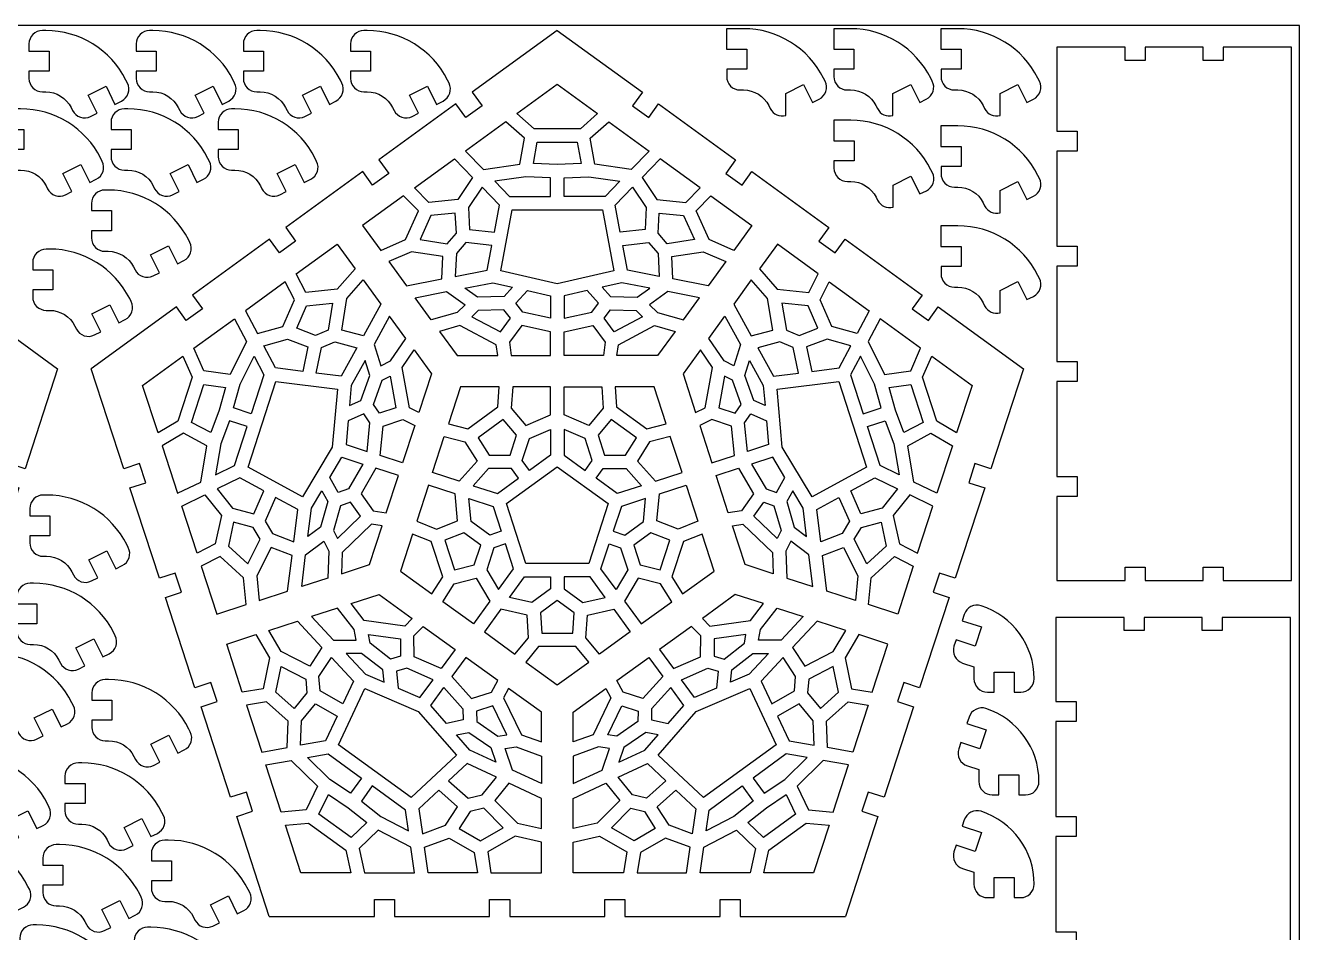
# Model space of a CAD drawing. Header units: millimetres. Extents: x 28 to 498, y 28 to 298.
# Drawn here: x 307.6 to 497.8, y 162.5 to 298 of the extents above; entities that cross this region are included whole.
import ezdxf

# ---------------------------------------------------------------- set-up
doc = ezdxf.new("R2010")
doc.units = ezdxf.units.MM

msp = doc.modelspace()

# ---------------------------------------------------------------- linework, layer by layer
for points in [[(497.77, 297.98), (27.77, 297.98), (27.77, 27.98), (497.77, 27.98)], [(496.55, 254.9), (496.55, 294.73), (486.37, 294.73), (486.37, 292.76), (483.38, 292.76), (483.38, 294.73), (474.71, 294.73), (474.71, 292.76), (471.72, 292.76), (471.72, 294.73), (461.55, 294.73), (461.55, 282.2), (464.55, 282.2), (464.55, 279.21), (461.55, 279.21), (461.55, 265), (464.55, 265), (464.55, 262.01), (461.55, 262.01), (461.55, 254.9), (461.55, 247.8), (464.55, 247.8), (464.55, 244.81), (461.55, 244.81), (461.55, 230.6), (464.55, 230.6), (464.55, 227.61), (461.55, 227.61), (461.55, 215.08), (471.72, 215.08), (471.72, 217.05), (474.71, 217.05), (474.71, 215.08), (483.38, 215.08), (483.38, 217.05), (486.37, 217.05), (486.37, 215.08), (496.55, 215.08)], [(383.52, 282.53), (380.95, 284.82), (386.97, 289.19), (392.99, 284.82), (390.41, 282.53)], [(375.94, 276.47), (381.37, 277.28), (382.06, 281.16), (379.29, 283.61), (373.26, 279.23)], [(397.99, 276.47), (392.56, 277.28), (391.87, 281.16), (394.64, 283.61), (400.67, 279.23)], [(383.42, 277.35), (383.98, 280.53), (389.95, 280.53), (390.52, 277.35), (386.97, 277.19)], [(372.11, 272), (367.81, 271.56), (365.66, 273.71), (371.63, 278.05), (374.3, 275.29)], [(401.82, 272), (406.13, 271.56), (408.27, 273.71), (402.31, 278.05), (399.63, 275.29)], [(385.97, 275.24), (382.29, 275.39), (377.65, 274.7), (379.84, 272.45), (385.97, 272.45)], [(387.97, 275.24), (391.65, 275.39), (396.28, 274.7), (394.09, 272.45), (387.97, 272.45)], [(366.24, 270.3), (364.03, 272.52), (357.91, 268.08), (360.6, 264.39), (364.3, 265.99)], [(378.34, 271.13), (375.73, 273.82), (373.7, 270.78), (373.87, 267.49), (377.58, 267.1)], [(395.6, 271.13), (398.21, 273.82), (400.23, 270.78), (400.06, 267.49), (396.36, 267.1)], [(407.69, 270.3), (409.91, 272.52), (416.02, 268.08), (413.34, 264.39), (409.64, 265.99)], [(380.25, 270.45), (393.69, 270.45), (395.42, 261.34), (386.97, 259.41), (378.52, 261.34)], [(368.11, 269.58), (366.5, 266.01), (370.55, 265.38), (371.9, 266.94), (371.74, 269.95)], [(405.82, 269.58), (407.43, 266.01), (403.38, 265.38), (402.03, 266.94), (402.19, 269.95)], [(349.43, 258.09), (348, 260.88), (354.11, 265.32), (356.79, 261.63), (354.13, 258.6)], [(371.92, 263.91), (371.74, 260.51), (376.5, 261.43), (377.2, 265.13), (373.33, 265.54)], [(402.01, 263.91), (402.19, 260.51), (397.43, 261.43), (396.73, 265.13), (400.6, 265.54)], [(424.51, 258.09), (425.93, 260.88), (419.82, 265.32), (417.14, 261.63), (419.81, 258.6)], [(369.9, 263.46), (365.18, 264.19), (361.8, 262.73), (364.44, 259.1), (369.72, 260.12)], [(404.04, 263.46), (408.75, 264.19), (412.13, 262.73), (409.5, 259.1), (404.21, 260.12)], [(345.99, 253.03), (347.74, 256.99), (346.36, 259.69), (340.4, 255.36), (342.19, 251.96)], [(354.8, 252.49), (355.56, 257.21), (358, 259.97), (360.63, 256.34), (358.03, 251.63)], [(380.27, 258.88), (379.04, 257.52), (375.06, 257.4), (373.16, 258.75), (377.34, 259.56)], [(393.66, 258.88), (394.9, 257.52), (398.88, 257.4), (400.77, 258.75), (396.6, 259.56)], [(419.13, 252.49), (418.37, 257.21), (415.93, 259.97), (413.3, 256.34), (415.9, 251.63)], [(427.94, 253.03), (426.19, 256.99), (427.57, 259.69), (433.54, 255.36), (431.74, 251.96)], [(373.2, 256.27), (372.03, 255.12), (368.14, 254), (365.73, 257.32), (370.45, 258.23)], [(381.8, 255.18), (380.79, 256.48), (382.51, 258.37), (385.97, 257.58), (385.97, 254.28)], [(392.14, 255.18), (393.14, 256.48), (391.42, 258.37), (387.97, 257.58), (387.97, 254.28)], [(400.74, 256.27), (401.9, 255.12), (405.79, 254), (408.2, 257.32), (403.49, 258.23)], [(349.53, 256.09), (353.43, 256.51), (352.77, 252.47), (350.88, 251.66), (348.06, 252.75)], [(378.47, 252.21), (379.98, 254.27), (379.01, 255.52), (375.17, 255.4), (374.22, 254.47)], [(395.47, 252.21), (393.96, 254.27), (394.92, 255.52), (398.76, 255.4), (399.71, 254.47)], [(424.4, 256.09), (420.51, 256.51), (421.16, 252.47), (423.05, 251.66), (425.88, 252.75)], [(340.56, 250.77), (338.11, 245.85), (334.21, 246.39), (332.73, 249.79), (338.76, 254.17)], [(360.62, 247.13), (362.07, 247.89), (364.34, 251.24), (361.93, 254.55), (359.61, 250.35)], [(378.07, 248.7), (377.84, 250.27), (372.44, 253.16), (369.39, 252.28), (372, 248.7)], [(379.81, 250.66), (380.09, 248.7), (385.97, 248.7), (385.97, 252.23), (381.65, 253.17)], [(394.13, 250.66), (393.84, 248.7), (387.97, 248.7), (387.97, 252.23), (392.29, 253.17)], [(395.86, 248.7), (396.09, 250.27), (401.5, 253.16), (404.54, 252.28), (401.94, 248.7)], [(413.31, 247.13), (411.86, 247.89), (409.59, 251.24), (412, 254.55), (414.32, 250.35)], [(433.37, 250.77), (435.82, 245.85), (439.72, 246.39), (441.2, 249.79), (435.17, 254.17)], [(344.91, 246.83), (343.15, 250.15), (346.67, 251.14), (349.74, 249.96), (348.97, 246.32)], [(429.03, 246.83), (430.78, 250.15), (427.26, 251.14), (424.19, 249.96), (424.97, 246.32)], [(353.75, 250.71), (357.04, 249.83), (354.69, 245.59), (350.96, 246.06), (351.77, 249.87)], [(366.32, 240.16), (364.89, 240.86), (363.82, 246.9), (365.59, 249.52), (368.19, 245.94)], [(407.62, 240.16), (409.04, 240.86), (410.12, 246.9), (408.34, 249.52), (405.74, 245.94)], [(420.19, 250.71), (416.9, 249.83), (419.24, 245.59), (422.98, 246.06), (422.17, 249.87)], [(330.32, 238.88), (327.36, 237.14), (325.06, 244.21), (331.08, 248.58), (332.45, 245.43)], [(338.64, 240.85), (339.63, 244.4), (341.71, 248.59), (343.18, 245.81), (341.29, 239.99)], [(355.95, 241.21), (357.63, 241.97), (358.97, 245.71), (358.28, 247.93), (356.22, 244.21)], [(417.98, 241.21), (416.31, 241.97), (414.96, 245.71), (415.66, 247.93), (417.72, 244.21)], [(435.29, 240.85), (434.31, 244.4), (432.22, 248.59), (430.75, 245.81), (432.64, 239.99)], [(441.48, 245.43), (442.86, 248.58), (448.88, 244.21), (446.58, 237.14), (443.61, 238.88)], [(362.86, 240.87), (360.43, 240.07), (359.54, 241.37), (360.84, 244.99), (362.01, 245.6)], [(411.08, 240.87), (413.5, 240.07), (414.39, 241.37), (413.1, 244.99), (411.92, 245.6)], [(335.23, 237.18), (332.37, 238.7), (334.21, 244.37), (337.42, 243.93), (336.47, 240.5)], [(340.81, 232.03), (344.96, 244.81), (354.16, 243.64), (353.38, 235.01), (348.94, 227.57)], [(378.11, 241.02), (378.31, 244), (372.51, 244), (370.71, 238.48), (373.61, 237.75)], [(380.1, 240.82), (382.28, 238.22), (385.97, 239.81), (385.97, 244), (380.31, 244)], [(393.83, 240.82), (391.65, 238.22), (387.97, 239.81), (387.97, 244), (393.62, 244)], [(400.33, 237.75), (403.22, 238.48), (401.43, 244), (395.63, 244), (395.82, 241.02)], [(428.97, 244.81), (433.13, 232.03), (425, 227.57), (420.55, 235.01), (419.77, 243.64)], [(436.51, 243.93), (439.72, 244.37), (441.57, 238.7), (438.71, 237.18), (437.47, 240.5)], [(359, 238.62), (358.07, 239.97), (355.74, 238.93), (355.43, 235.4), (358.57, 234.37)], [(414.93, 238.62), (415.86, 239.97), (418.19, 238.93), (418.51, 235.4), (415.36, 234.37)], [(338.02, 238.95), (336.73, 235.5), (335.96, 230.88), (338.78, 232.26), (340.67, 238.09)], [(363.92, 239.11), (365.69, 238.24), (363.88, 232.65), (360.52, 233.74), (360.96, 238.14)], [(376.78, 233.81), (379.91, 233.81), (380.87, 236.79), (378.91, 239.13), (375.16, 236.4)], [(393.06, 236.79), (394.03, 233.81), (397.16, 233.81), (398.77, 236.4), (395.02, 239.13)], [(410.02, 239.11), (408.24, 238.24), (410.06, 232.65), (413.42, 233.74), (412.97, 238.14)], [(435.91, 238.95), (437.2, 235.5), (437.98, 230.88), (435.16, 232.26), (433.26, 238.09)], [(333.75, 229.79), (334.66, 235.21), (331.18, 237.06), (327.99, 235.19), (330.29, 228.1)], [(373.18, 235.79), (374.98, 232.91), (372.33, 229.9), (368.35, 231.2), (370.09, 236.58)], [(382.8, 231.53), (381.74, 232.99), (382.81, 236.27), (385.97, 237.63), (385.97, 233.82)], [(391.13, 231.53), (392.19, 232.99), (391.13, 236.27), (387.97, 237.63), (387.97, 233.82)], [(400.75, 235.79), (398.95, 232.91), (401.61, 229.9), (405.59, 231.2), (403.84, 236.58)], [(440.19, 229.79), (439.28, 235.21), (442.75, 237.06), (445.94, 235.19), (443.64, 228.1)], [(355.81, 228.78), (354.26, 228.23), (352.99, 230.45), (354.81, 233.49), (357.95, 232.47)], [(386.97, 232.08), (394.56, 226.56), (391.66, 217.64), (382.28, 217.64), (379.38, 226.56)], [(418.13, 228.78), (419.68, 228.23), (420.94, 230.45), (419.13, 233.49), (415.98, 232.47)], [(339.57, 230.42), (336.2, 228.77), (338.47, 225.9), (341.65, 225.05), (343.16, 228.45)], [(359.49, 225.49), (361.44, 225.16), (363.26, 230.75), (359.9, 231.84), (357.68, 228.02)], [(381.19, 230.35), (380.12, 231.81), (376.68, 231.81), (374.4, 229.23), (378.02, 228.05)], [(392.75, 230.35), (393.81, 231.81), (397.26, 231.81), (399.53, 229.23), (395.91, 228.05)], [(414.44, 225.49), (412.49, 225.16), (410.68, 230.75), (414.04, 231.84), (416.26, 228.02)], [(434.36, 230.42), (437.73, 228.77), (435.46, 225.9), (432.28, 225.05), (430.77, 228.45)], [(351.81, 228.48), (352.73, 226.88), (351.61, 223.06), (349.74, 221.67), (350.27, 225.9)], [(368.94, 222.74), (372.09, 224.01), (371.71, 228), (367.73, 229.3), (365.98, 223.92)], [(404.99, 222.74), (401.85, 224.01), (402.22, 228), (406.21, 229.3), (407.95, 223.92)], [(422.12, 228.48), (421.21, 226.88), (422.32, 223.06), (424.19, 221.67), (423.67, 225.9)], [(336.82, 224.77), (335.9, 220.54), (333.2, 219.17), (330.92, 226.18), (334.36, 227.87)], [(344.45, 222.09), (347.63, 220.87), (348.23, 225.68), (344.92, 227.49), (343.34, 223.94)], [(357.6, 224.7), (356.11, 226.77), (354.62, 226.24), (353.55, 222.55), (354.14, 221.36)], [(378.61, 222.43), (376.9, 221.87), (374.11, 223.9), (373.78, 227.33), (377.41, 226.15)], [(395.32, 222.43), (397.04, 221.87), (399.83, 223.9), (400.15, 227.33), (396.53, 226.15)], [(416.33, 224.7), (417.82, 226.77), (419.31, 226.24), (420.39, 222.55), (419.8, 221.36)], [(429.48, 222.09), (426.31, 220.87), (425.71, 225.68), (429.01, 227.49), (430.59, 223.94)], [(437.12, 224.77), (438.03, 220.54), (440.74, 219.17), (443.02, 226.18), (439.57, 227.87)], [(337.88, 220.22), (340.78, 217.58), (342.63, 221.24), (341.57, 223), (338.65, 223.79)], [(360.82, 223.24), (359.25, 223.51), (354.84, 219.26), (354.73, 216.09), (358.94, 217.46)], [(413.12, 223.24), (414.68, 223.51), (419.1, 219.26), (419.21, 216.09), (414.99, 217.46)], [(436.06, 220.22), (433.16, 217.58), (431.3, 221.24), (432.37, 223), (435.29, 223.79)], [(352.11, 220.94), (352.84, 219.48), (352.7, 215.43), (348.81, 214.17), (349.4, 218.93)], [(368.14, 220.9), (365.36, 222.01), (363.57, 216.49), (368.26, 213.08), (369.86, 215.61)], [(374.58, 217.41), (375.54, 220.38), (373.01, 222.22), (370.18, 221.08), (371.62, 216.67)], [(400.92, 222.22), (398.39, 220.38), (399.36, 217.41), (402.32, 216.67), (403.75, 221.08)], [(404.08, 215.61), (405.67, 213.08), (410.36, 216.49), (408.57, 222.01), (405.8, 220.9)], [(421.82, 220.94), (421.09, 219.48), (421.23, 215.43), (425.12, 214.17), (424.53, 218.93)], [(344.26, 220.03), (342.1, 215.77), (342.45, 212.1), (346.71, 213.49), (347.37, 218.83)], [(379.23, 220.53), (377.51, 219.97), (376.45, 216.69), (378.2, 213.73), (380.44, 216.81)], [(394.7, 220.53), (396.42, 219.97), (397.49, 216.69), (395.73, 213.73), (393.49, 216.81)], [(429.68, 220.03), (431.83, 215.77), (431.49, 212.1), (427.22, 213.49), (426.56, 218.83)], [(336.62, 218.66), (333.82, 217.24), (336.16, 210.06), (340.5, 211.47), (340.12, 215.48)], [(437.32, 218.66), (440.11, 217.24), (437.78, 210.06), (433.44, 211.47), (433.82, 215.48)], [(371.58, 214.6), (374.88, 215.42), (376.92, 211.97), (374.46, 208.58), (369.88, 211.91)], [(385.97, 215.64), (385.97, 213.83), (383.18, 211.8), (379.82, 212.56), (382.06, 215.64)], [(387.97, 215.64), (387.97, 213.83), (390.76, 211.8), (394.12, 212.56), (391.88, 215.64)], [(402.35, 214.6), (399.06, 215.42), (397.01, 211.97), (399.47, 208.58), (404.05, 211.91)], [(365.31, 209.42), (364.2, 208.28), (358.13, 209.12), (356.18, 211.62), (360.39, 212.99)], [(389.5, 210.25), (386.97, 212.09), (384.44, 210.25), (384.65, 207.2), (389.29, 207.2)], [(408.63, 209.42), (409.74, 208.28), (415.81, 209.12), (417.75, 211.62), (413.54, 212.99)], [(356.92, 206.16), (356.65, 207.77), (354.16, 210.96), (350.26, 209.7), (353.54, 206.19)], [(382.69, 206.53), (382.45, 209.92), (378.54, 210.79), (376.08, 207.41), (380.65, 204.08)], [(391.25, 206.53), (391.48, 209.92), (395.4, 210.79), (397.86, 207.41), (393.28, 204.08)], [(417.02, 206.16), (417.29, 207.77), (419.78, 210.96), (423.67, 209.7), (420.39, 206.19)], [(350.02, 202.28), (345.77, 204.46), (343.9, 207.63), (348.16, 209.02), (351.84, 205.09)], [(365.56, 206.82), (366.94, 208.23), (371.7, 204.78), (369.62, 201.92), (365.58, 203.7)], [(408.37, 206.82), (406.99, 208.23), (402.24, 204.78), (404.31, 201.92), (408.36, 203.7)], [(423.91, 202.28), (428.16, 204.46), (430.04, 207.63), (425.77, 209.02), (422.1, 205.09)], [(343.04, 198.9), (339.94, 198.4), (337.61, 205.59), (341.95, 207), (344, 203.53)], [(363.56, 206.35), (363.58, 203.8), (362.06, 203.35), (359.02, 205.7), (358.8, 207.01)], [(410.37, 206.35), (410.36, 203.8), (411.87, 203.35), (414.91, 205.7), (415.13, 207.01)], [(430.89, 198.9), (433.99, 198.4), (436.33, 205.59), (431.98, 207), (429.93, 203.53)], [(351.39, 200.72), (353.25, 203.58), (356.55, 200.04), (354.95, 196.64), (351.58, 198.58)], [(361.1, 199.89), (360.91, 201.72), (357.75, 204.15), (355.43, 204.17), (358.33, 201.07)], [(377.15, 198.4), (378.07, 200.15), (373.31, 203.6), (371.24, 200.74), (374.18, 197.45)], [(384.18, 205.2), (382.27, 202.9), (386.97, 199.49), (391.66, 202.9), (389.75, 205.2)], [(396.79, 198.4), (395.87, 200.15), (400.62, 203.6), (402.7, 200.74), (399.75, 197.45)], [(412.83, 199.89), (413.03, 201.72), (416.18, 204.15), (418.5, 204.17), (415.6, 201.07)], [(422.54, 200.72), (420.69, 203.58), (417.38, 200.04), (418.99, 196.64), (422.36, 198.58)], [(344.97, 198.38), (345.77, 202.21), (349.42, 200.34), (349.6, 198.29), (347.69, 195.94)], [(364.51, 201.99), (362.94, 201.52), (363.21, 198.98), (366.47, 197.59), (368.42, 200.26)], [(409.42, 201.99), (411, 201.52), (410.72, 198.98), (407.46, 197.59), (405.52, 200.26)], [(428.96, 198.38), (428.16, 202.21), (424.51, 200.34), (424.34, 198.29), (426.24, 195.94)], [(365.16, 182.64), (354.28, 190.55), (358.24, 198.93), (366.21, 195.53), (371.91, 189)], [(372.88, 195.91), (372.92, 194.27), (370.43, 193.74), (368.09, 196.42), (370.03, 199.09)], [(379.7, 198.96), (378.96, 197.55), (381.64, 192.04), (384.62, 190.96), (384.62, 195.39)], [(394.23, 198.96), (394.97, 197.55), (392.3, 192.04), (389.32, 190.96), (389.32, 195.39)], [(401.05, 195.91), (401.01, 194.27), (403.51, 193.74), (405.84, 196.42), (403.9, 199.09)], [(419.65, 190.55), (408.78, 182.64), (402.02, 189), (407.72, 195.53), (415.69, 198.93)], [(346.79, 194.07), (343.57, 196.96), (340.57, 196.48), (342.85, 189.46), (346.63, 190.12)], [(352.34, 191.12), (348.65, 190.48), (348.8, 194.13), (350.87, 196.68), (354.09, 194.82)], [(377.32, 196.35), (374.89, 195.58), (374.93, 194), (378.11, 191.83), (379.42, 192.03)], [(396.61, 196.35), (399.04, 195.58), (399, 194), (395.83, 191.83), (394.51, 192.03)], [(421.59, 191.12), (425.29, 190.48), (425.14, 194.13), (423.07, 196.68), (419.84, 194.82)], [(427.14, 194.07), (430.37, 196.96), (433.37, 196.48), (431.09, 189.46), (427.31, 190.12)], [(371.93, 192.02), (373.74, 192.39), (377.03, 190.15), (377.77, 187.95), (373.91, 189.75)], [(402, 192.02), (400.2, 192.39), (396.91, 190.15), (396.17, 187.95), (400.02, 189.75)], [(379.2, 189.97), (380.81, 190.21), (384.62, 188.83), (384.62, 184.74), (380.27, 186.77)], [(394.74, 189.97), (393.12, 190.21), (389.32, 188.83), (389.32, 184.74), (393.66, 186.77)], [(356.1, 183.31), (353.03, 185.35), (349.69, 188.63), (352.78, 189.17), (357.74, 185.57)], [(417.84, 183.31), (420.91, 185.35), (424.25, 188.63), (421.15, 189.17), (416.2, 185.57)], [(347.26, 188.2), (351.18, 184.36), (349.46, 180.81), (345.77, 180.45), (343.47, 187.54)], [(375.73, 183.04), (377.88, 185.69), (373.49, 187.74), (370.75, 185.16), (373.64, 182.56)], [(398.2, 183.04), (396.06, 185.69), (400.44, 187.74), (403.19, 185.16), (400.3, 182.56)], [(426.67, 188.2), (422.75, 184.36), (424.48, 180.81), (428.16, 180.45), (430.46, 187.54)], [(377.64, 182.22), (381.02, 178.85), (384.62, 178.05), (384.62, 182.53), (379.74, 184.81)], [(396.3, 182.22), (392.91, 178.85), (389.32, 178.05), (389.32, 182.53), (394.19, 184.81)], [(358.54, 178.93), (356.21, 176.68), (351.38, 180.19), (352.8, 183.1), (355.76, 181.14)], [(357.72, 182.14), (360.6, 179.84), (364.75, 177.68), (364.31, 180.79), (359.35, 184.39)], [(366.3, 180.98), (366.83, 177.26), (370.26, 178.53), (372.05, 181.29), (369.29, 183.78)], [(407.63, 180.98), (407.1, 177.26), (403.67, 178.53), (401.88, 181.29), (404.65, 183.78)], [(416.22, 182.14), (413.33, 179.84), (409.18, 177.68), (409.62, 180.79), (414.58, 184.39)], [(421.14, 183.1), (422.55, 180.19), (417.73, 176.68), (415.4, 178.93), (418.18, 181.14)], [(375.48, 176.21), (378.89, 178.15), (375.98, 181.05), (373.98, 180.58), (372.33, 178.05)], [(398.45, 176.21), (395.05, 178.15), (397.95, 181.05), (399.96, 180.58), (401.6, 178.05)], [(355.4, 174.79), (356.14, 171.43), (348.7, 171.43), (346.41, 178.51), (349.83, 178.84)], [(424.1, 178.84), (427.53, 178.51), (425.23, 171.43), (417.79, 171.43), (418.53, 174.79)], [(365.1, 175.24), (360.23, 177.78), (357.39, 175.05), (358.19, 171.43), (365.64, 171.43)], [(376.58, 174.53), (377.06, 171.43), (384.62, 171.43), (384.62, 176), (380.68, 176.88)], [(397.36, 174.53), (396.87, 171.43), (389.32, 171.43), (389.32, 176), (393.25, 176.88)], [(408.83, 175.24), (413.7, 177.78), (416.54, 175.05), (415.74, 171.43), (408.29, 171.43)], [(370.82, 176.61), (374.57, 174.43), (375.04, 171.43), (367.67, 171.43), (367.12, 175.23)], [(403.11, 176.61), (399.37, 174.43), (398.9, 171.43), (406.27, 171.43), (406.81, 175.23)]]:
    msp.add_lwpolyline(points, close=True)
for points in [[(242.8, 297.25), (255.51, 288.02), (254.04, 286), (256.46, 284.24), (257.93, 286.26), (269.42, 277.91), (267.95, 275.89), (270.37, 274.13), (271.84, 276.15), (283.34, 267.8), (281.87, 265.78), (284.29, 264.02), (285.76, 266.04), (297.25, 257.69), (295.78, 255.67), (298.2, 253.91), (299.67, 255.93), (312.38, 246.7)], [(386.97, 297.25), (374.26, 288.02), (375.73, 286), (373.31, 284.24), (371.84, 286.26), (360.35, 277.91), (361.82, 275.89), (359.4, 274.13), (357.93, 276.15), (346.43, 267.8), (347.9, 265.78), (345.48, 264.02), (344.01, 266.04), (332.52, 257.69), (333.99, 255.67), (331.57, 253.91), (330.1, 255.93), (317.39, 246.7)], [(386.97, 297.25), (399.67, 288.02), (398.2, 286), (400.62, 284.24), (402.09, 286.26), (413.59, 277.91), (412.12, 275.89), (414.54, 274.13), (416.01, 276.15), (427.5, 267.8), (426.03, 265.78), (428.45, 264.02), (429.92, 266.04), (441.42, 257.69), (439.95, 255.67), (442.37, 253.91), (443.84, 255.93), (456.54, 246.7)], [(312.38, 246.7), (307.52, 231.77), (305.15, 232.54), (304.22, 229.69), (306.6, 228.92), (302.21, 215.41), (299.83, 216.18), (298.91, 213.34), (301.28, 212.56), (296.89, 199.05), (294.52, 199.82), (293.59, 196.98), (295.97, 196.21), (291.58, 182.69), (289.2, 183.46), (288.28, 180.62), (290.65, 179.85), (285.8, 164.91)], [(343.97, 164.91), (339.11, 179.85), (341.49, 180.62), (340.57, 183.46), (338.19, 182.69), (333.8, 196.21), (336.18, 196.98), (335.25, 199.82), (332.87, 199.05), (328.48, 212.56), (330.86, 213.34), (329.94, 216.18), (327.56, 215.41), (323.17, 228.92), (325.55, 229.69), (324.62, 232.54), (322.24, 231.77), (317.39, 246.7)], [(456.54, 246.7), (451.69, 231.77), (449.31, 232.54), (448.39, 229.69), (450.77, 228.92), (446.37, 215.41), (444, 216.18), (443.07, 213.34), (445.45, 212.56), (441.06, 199.05), (438.68, 199.82), (437.76, 196.98), (440.14, 196.21), (435.74, 182.69), (433.37, 183.46), (432.44, 180.62), (434.82, 179.85), (429.97, 164.91)], [(496.4, 129.9), (496.4, 169.73), (496.4, 209.56), (486.23, 209.56), (486.23, 207.59), (483.24, 207.59), (483.24, 209.56), (474.56, 209.56), (474.56, 207.59), (471.57, 207.59), (471.57, 209.56), (461.4, 209.56), (461.4, 197.02), (464.4, 197.02), (464.4, 194.03), (461.4, 194.03), (461.4, 179.82), (464.4, 179.82), (464.4, 176.83), (461.4, 176.83), (461.4, 169.73), (461.4, 162.62), (464.4, 162.62), (464.4, 159.63)], [(343.97, 164.91), (359.67, 164.91), (359.67, 167.41), (362.66, 167.41), (362.66, 164.91), (376.87, 164.91), (376.87, 167.41), (379.86, 167.41), (379.86, 164.91), (394.07, 164.91), (394.07, 167.41), (397.06, 167.41), (397.06, 164.91), (411.27, 164.91), (411.27, 167.41), (414.26, 167.41), (414.26, 164.91), (429.97, 164.91)]]:
    msp.add_lwpolyline(points)
for points in [[(310.6, 297.22), (310.1, 297.22, 0.414214), (308.1, 295.22), (308.1, 294.14), (311.1, 294.14), (311.1, 291.15), (308.1, 291.15), (308.1, 290.07, 0.414214), (310.1, 288.07), (310.6, 288.07, -0.284103), (314.39, 285.72), (314.62, 285.28, 0.414214), (317.3, 284.38), (318.26, 284.87), (316.92, 287.55), (319.6, 288.89), (320.94, 286.2), (321.91, 286.69, 0.414214), (322.8, 289.37), (322.58, 289.82, 0.284103), (310.6, 297.22)], [(326.6, 297.22), (326.1, 297.22, 0.414214), (324.1, 295.22), (324.1, 294.14), (327.1, 294.14), (327.1, 291.15), (324.1, 291.15), (324.1, 290.07, 0.414214), (326.1, 288.07), (326.6, 288.07, -0.284103), (330.39, 285.72), (330.62, 285.28, 0.414214), (333.3, 284.38), (334.26, 284.87), (332.92, 287.55), (335.6, 288.89), (336.94, 286.2), (337.91, 286.69, 0.414214), (338.8, 289.37), (338.58, 289.82, 0.284103), (326.6, 297.22)], [(342.6, 297.22), (342.1, 297.22, 0.414214), (340.1, 295.22), (340.1, 294.14), (343.1, 294.14), (343.1, 291.15), (340.1, 291.15), (340.1, 290.07, 0.414214), (342.1, 288.07), (342.6, 288.07, -0.284103), (346.39, 285.72), (346.62, 285.28, 0.414214), (349.3, 284.38), (350.26, 284.87), (348.92, 287.55), (351.6, 288.89), (352.94, 286.2), (353.91, 286.69, 0.414214), (354.8, 289.37), (354.58, 289.82, 0.284103), (342.6, 297.22)], [(358.6, 297.22), (358.1, 297.22, 0.414214), (356.1, 295.22), (356.1, 294.14), (359.1, 294.14), (359.1, 291.15), (356.1, 291.15), (356.1, 290.07, 0.414214), (358.1, 288.07), (358.6, 288.07, -0.284103), (362.39, 285.72), (362.62, 285.28, 0.414214), (365.3, 284.38), (366.26, 284.87), (364.92, 287.55), (367.6, 288.89), (368.94, 286.2), (369.91, 286.69, 0.414214), (370.8, 289.37), (370.58, 289.82, 0.284103), (358.6, 297.22)], [(414.75, 297.5), (412.24, 297.5), (412.24, 294.42), (415.25, 294.42), (415.25, 291.43), (412.25, 291.43), (412.25, 290.35, 0.414214), (414.25, 288.35), (414.75, 288.35, -0.284103), (418.54, 286.01), (418.76, 285.56, 0.356463), (421.07, 284.52), (421.07, 287.83), (423.74, 289.17), (425.08, 286.48), (426.05, 286.97, 0.414214), (426.95, 289.65), (426.72, 290.1, 0.284103), (414.75, 297.5)], [(430.75, 297.5), (428.24, 297.5), (428.24, 294.42), (431.25, 294.42), (431.25, 291.43), (428.25, 291.43), (428.25, 290.35, 0.414214), (430.25, 288.35), (430.75, 288.35, -0.284103), (434.54, 286.01), (434.76, 285.56, 0.356463), (437.07, 284.52), (437.07, 287.83), (439.74, 289.17), (441.08, 286.48), (442.05, 286.97, 0.414214), (442.95, 289.65), (442.72, 290.1, 0.284103), (430.75, 297.5)], [(446.75, 297.5), (444.24, 297.5), (444.24, 294.42), (447.25, 294.42), (447.25, 291.43), (444.25, 291.43), (444.25, 290.35, 0.414214), (446.25, 288.35), (446.75, 288.35, -0.284103), (450.54, 286.01), (450.76, 285.56, 0.356463), (453.07, 284.52), (453.07, 287.83), (455.74, 289.17), (457.08, 286.48), (458.05, 286.97, 0.414214), (458.95, 289.65), (458.72, 290.1, 0.284103), (446.75, 297.5)], [(306.85, 285.53), (306.35, 285.53, 0.414214), (304.35, 283.53), (304.35, 282.45), (307.35, 282.45), (307.35, 279.46), (304.35, 279.46), (304.35, 278.38, 0.414214), (306.35, 276.38), (306.85, 276.38, -0.284103), (310.64, 274.04), (310.86, 273.59, 0.414214), (313.54, 272.69), (314.51, 273.18), (313.17, 275.86), (315.84, 277.2), (317.18, 274.51), (318.15, 275, 0.414214), (319.04, 277.68), (318.82, 278.13, 0.284103), (306.85, 285.53)], [(322.85, 285.53), (322.35, 285.53, 0.414214), (320.35, 283.53), (320.35, 282.45), (323.35, 282.45), (323.35, 279.46), (320.35, 279.46), (320.35, 278.38, 0.414214), (322.35, 276.38), (322.85, 276.38, -0.284103), (326.64, 274.04), (326.86, 273.59, 0.414214), (329.54, 272.69), (330.51, 273.18), (329.17, 275.86), (331.84, 277.2), (333.18, 274.51), (334.15, 275, 0.414214), (335.04, 277.68), (334.82, 278.13, 0.284103), (322.85, 285.53)], [(338.85, 285.53), (338.35, 285.53, 0.414214), (336.35, 283.53), (336.35, 282.45), (339.35, 282.45), (339.35, 279.46), (336.35, 279.46), (336.35, 278.38, 0.414214), (338.35, 276.38), (338.85, 276.38, -0.284103), (342.64, 274.04), (342.86, 273.59, 0.414214), (345.54, 272.69), (346.51, 273.18), (345.17, 275.86), (347.84, 277.2), (349.18, 274.51), (350.15, 275, 0.414214), (351.04, 277.68), (350.82, 278.13, 0.284103), (338.85, 285.53)], [(430.77, 283.82), (428.26, 283.82), (428.26, 280.74), (431.27, 280.74), (431.27, 277.75), (428.27, 277.75), (428.27, 276.67, 0.414214), (430.27, 274.67), (430.77, 274.67, -0.284103), (434.56, 272.33), (434.78, 271.88, 0.356463), (437.09, 270.84), (437.09, 274.15), (439.76, 275.49), (441.11, 272.81), (442.07, 273.29, 0.414214), (442.97, 275.97), (442.74, 276.42, 0.284103), (430.77, 283.82)], [(446.75, 282.99), (444.24, 282.99), (444.24, 279.91), (447.25, 279.91), (447.25, 276.92), (444.25, 276.92), (444.25, 275.84, 0.414214), (446.25, 273.84), (446.75, 273.84, -0.284103), (450.54, 271.49), (450.76, 271.05, 0.356463), (453.07, 270.01), (453.07, 273.32), (455.74, 274.66), (457.08, 271.97), (458.05, 272.46, 0.414214), (458.95, 275.14), (458.72, 275.59, 0.284103), (446.75, 282.99)], [(319.92, 273.4), (319.42, 273.4, 0.414214), (317.42, 271.4), (317.42, 270.32), (320.42, 270.32), (320.42, 267.33), (317.42, 267.33), (317.42, 266.25, 0.414214), (319.42, 264.25), (319.92, 264.25, -0.284103), (323.71, 261.91), (323.94, 261.47, 0.414214), (326.62, 260.57), (327.59, 261.05), (326.24, 263.74), (328.92, 265.07), (330.26, 262.39), (331.23, 262.87, 0.414214), (332.12, 265.56), (331.9, 266, 0.284103), (319.92, 273.4)], [(446.75, 268.05), (444.24, 268.05), (444.24, 264.97), (447.25, 264.97), (447.25, 261.98), (444.25, 261.98), (444.25, 260.9, 0.414214), (446.25, 258.9), (446.75, 258.9, -0.284103), (450.54, 256.56), (450.76, 256.11, 0.356463), (453.07, 255.07), (453.07, 258.38), (455.74, 259.72), (457.08, 257.03), (458.05, 257.52, 0.414214), (458.95, 260.2), (458.72, 260.65, 0.284103), (446.75, 268.05)], [(311.16, 264.58), (310.66, 264.58, 0.414214), (308.66, 262.58), (308.66, 261.5), (311.66, 261.5), (311.66, 258.51), (308.66, 258.51), (308.66, 257.43, 0.414214), (310.66, 255.43), (311.16, 255.43, -0.284103), (314.95, 253.09), (315.17, 252.64, 0.414214), (317.86, 251.75), (318.82, 252.23), (317.48, 254.91), (320.16, 256.25), (321.5, 253.57), (322.46, 254.05, 0.414214), (323.36, 256.73), (323.13, 257.18, 0.284103), (311.16, 264.58)], [(310.73, 227.84), (310.23, 227.84, 0.414214), (308.23, 225.84), (308.23, 224.76), (311.23, 224.76), (311.23, 221.77), (308.23, 221.77), (308.23, 220.69, 0.414214), (310.23, 218.69), (310.73, 218.69, -0.284103), (314.52, 216.35), (314.74, 215.9, 0.414214), (317.42, 215.01), (318.39, 215.49), (317.05, 218.17), (319.72, 219.51), (321.06, 216.83), (322.03, 217.31, 0.414214), (322.93, 219.99), (322.7, 220.44, 0.284103), (310.73, 227.84)], [(308.78, 214.67), (308.28, 214.67, 0.414214), (306.28, 212.67), (306.28, 211.59), (309.28, 211.59), (309.28, 208.6), (306.28, 208.6), (306.28, 207.52, 0.414214), (308.28, 205.52), (308.78, 205.52, -0.284103), (312.57, 203.18), (312.8, 202.73, 0.414214), (315.48, 201.84), (316.45, 202.32), (315.1, 205), (317.78, 206.34), (319.12, 203.66), (320.09, 204.14, 0.414214), (320.98, 206.82), (320.76, 207.27, 0.284103), (308.78, 214.67)], [(450.24, 211.3, 0.414214), (447.72, 210.02), (447.42, 209.06), (450.27, 208.14), (449.34, 205.29), (446.49, 206.22), (446.18, 205.27, 0.414214), (447.47, 202.75), (449.17, 202.2), (449.17, 200.4, 0.414214), (451.17, 198.4), (452.17, 198.4), (452.17, 201.4), (455.16, 201.4), (455.16, 198.4), (456.16, 198.4, 0.414214), (458.16, 200.4, 0.32492)], [(302.54, 204.21), (302.04, 204.21, 0.414214), (300.04, 202.21), (300.04, 201.13), (303.04, 201.13), (303.04, 198.14), (300.04, 198.14), (300.04, 197.06, 0.414214), (302.04, 195.06), (302.54, 195.06, -0.284103), (306.33, 192.72), (306.55, 192.27, 0.414214), (309.24, 191.38), (310.2, 191.86), (308.86, 194.54), (311.54, 195.88), (312.88, 193.2), (313.84, 193.68, 0.414214), (314.74, 196.36), (314.52, 196.81, 0.284103), (302.54, 204.21)], [(319.98, 200.29), (319.48, 200.29, 0.414214), (317.48, 198.29), (317.48, 197.21), (320.48, 197.21), (320.48, 194.22), (317.48, 194.22), (317.48, 193.14, 0.414214), (319.48, 191.14), (319.98, 191.14, -0.284103), (323.77, 188.8), (324, 188.35, 0.414214), (326.68, 187.46), (327.65, 187.94), (326.3, 190.63), (328.98, 191.96), (330.32, 189.28), (331.29, 189.76, 0.414214), (332.18, 192.45), (331.96, 192.89, 0.284103), (319.98, 200.29)], [(450.95, 195.95, 0.414214), (448.43, 194.67), (448.12, 193.72), (450.98, 192.79), (450.05, 189.94), (447.2, 190.87), (446.89, 189.92, 0.414214), (448.18, 187.4), (449.88, 186.85), (449.88, 185.05, 0.414214), (451.88, 183.05), (452.88, 183.05), (452.88, 186.05), (455.87, 186.05), (455.87, 183.05), (456.87, 183.05, 0.414214), (458.87, 185.05, 0.32492)], [(298.93, 189.02), (298.43, 189.02, 0.414214), (296.43, 187.02), (296.43, 185.94), (299.43, 185.94), (299.43, 182.95), (296.43, 182.95), (296.43, 181.87, 0.414214), (298.43, 179.87), (298.93, 179.87, -0.284103), (302.72, 177.53), (302.94, 177.08, 0.414214), (305.63, 176.19), (306.59, 176.67), (305.25, 179.35), (307.93, 180.69), (309.27, 178.01), (310.23, 178.49, 0.414214), (311.13, 181.17), (310.91, 181.62, 0.284103), (298.93, 189.02)], [(315.97, 187.84), (315.47, 187.84, 0.414214), (313.47, 185.84), (313.47, 184.76), (316.47, 184.76), (316.47, 181.77), (313.47, 181.77), (313.47, 180.69, 0.414214), (315.47, 178.69), (315.97, 178.69, -0.284103), (319.76, 176.35), (319.98, 175.9, 0.414214), (322.67, 175), (323.63, 175.49), (322.29, 178.17), (324.96, 179.51), (326.31, 176.82), (327.27, 177.31, 0.414214), (328.17, 179.99), (327.94, 180.44, 0.284103), (315.97, 187.84)], [(450.24, 180.6, 0.414214), (447.72, 179.32), (447.42, 178.37), (450.27, 177.44), (449.34, 174.59), (446.49, 175.52), (446.18, 174.57, 0.414214), (447.47, 172.05), (449.17, 171.5), (449.17, 169.71, 0.414214), (451.17, 167.71), (452.17, 167.71), (452.17, 170.71), (455.16, 170.71), (455.16, 167.71), (456.16, 167.71, 0.414214), (458.16, 169.71, 0.32492)], [(295.97, 176.79), (295.47, 176.79, 0.414214), (293.47, 174.79), (293.47, 173.71), (296.47, 173.71), (296.47, 170.72), (293.47, 170.72), (293.47, 169.64, 0.414214), (295.47, 167.64), (295.97, 167.64, -0.284103), (299.76, 165.3), (299.98, 164.85, 0.414214), (302.67, 163.96), (303.63, 164.44), (302.29, 167.13), (304.96, 168.46), (306.31, 165.78), (307.27, 166.26, 0.414214), (308.17, 168.95), (307.94, 169.39, 0.284103), (295.97, 176.79)], [(312.66, 175.62), (312.16, 175.62, 0.414214), (310.16, 173.62), (310.16, 172.54), (313.16, 172.54), (313.16, 169.55), (310.16, 169.55), (310.16, 168.47, 0.414214), (312.16, 166.47), (312.66, 166.47, -0.284103), (316.45, 164.12), (316.67, 163.68, 0.414214), (319.36, 162.78), (320.32, 163.26), (318.98, 165.95), (321.65, 167.28), (323, 164.6), (323.96, 165.08, 0.414214), (324.86, 167.77), (324.63, 168.21, 0.284103), (312.66, 175.62)], [(328.87, 176.3), (328.37, 176.3, 0.414214), (326.37, 174.3), (326.37, 173.22), (329.37, 173.22), (329.37, 170.23), (326.37, 170.23), (326.37, 169.15, 0.414214), (328.37, 167.15), (328.87, 167.15, -0.284103), (332.65, 164.81), (332.88, 164.36, 0.414214), (335.56, 163.47), (336.53, 163.95), (335.19, 166.63), (337.86, 167.97), (339.2, 165.29), (340.17, 165.77, 0.414214), (341.06, 168.45), (340.84, 168.9, 0.284103), (328.87, 176.3)], [(309.22, 163.64), (308.72, 163.64, 0.414214), (306.72, 161.64), (306.72, 160.56), (309.72, 160.56), (309.72, 157.57), (306.72, 157.57), (306.72, 156.49, 0.414214), (308.72, 154.49), (309.22, 154.49, -0.284103), (313.01, 152.15), (313.23, 151.7, 0.414214), (315.92, 150.81), (316.88, 151.29), (315.54, 153.97), (318.22, 155.31), (319.56, 152.63), (320.52, 153.11, 0.414214), (321.42, 155.79), (321.2, 156.24, 0.284103), (309.22, 163.64)], [(326.3, 163.29), (325.8, 163.29, 0.414214), (323.8, 161.29), (323.8, 160.21), (326.8, 160.21), (326.8, 157.22), (323.8, 157.22), (323.8, 156.14, 0.414214), (325.8, 154.14), (326.3, 154.14, -0.284103), (330.09, 151.8), (330.31, 151.35, 0.414214), (332.99, 150.46), (333.96, 150.94), (332.62, 153.63), (335.29, 154.96), (336.64, 152.28), (337.6, 152.76, 0.414214), (338.5, 155.44), (338.27, 155.89, 0.284103), (326.3, 163.29)]]:
    msp.add_lwpolyline(points, format="xyb", close=True)

doc.saveas('drawing.dxf')
